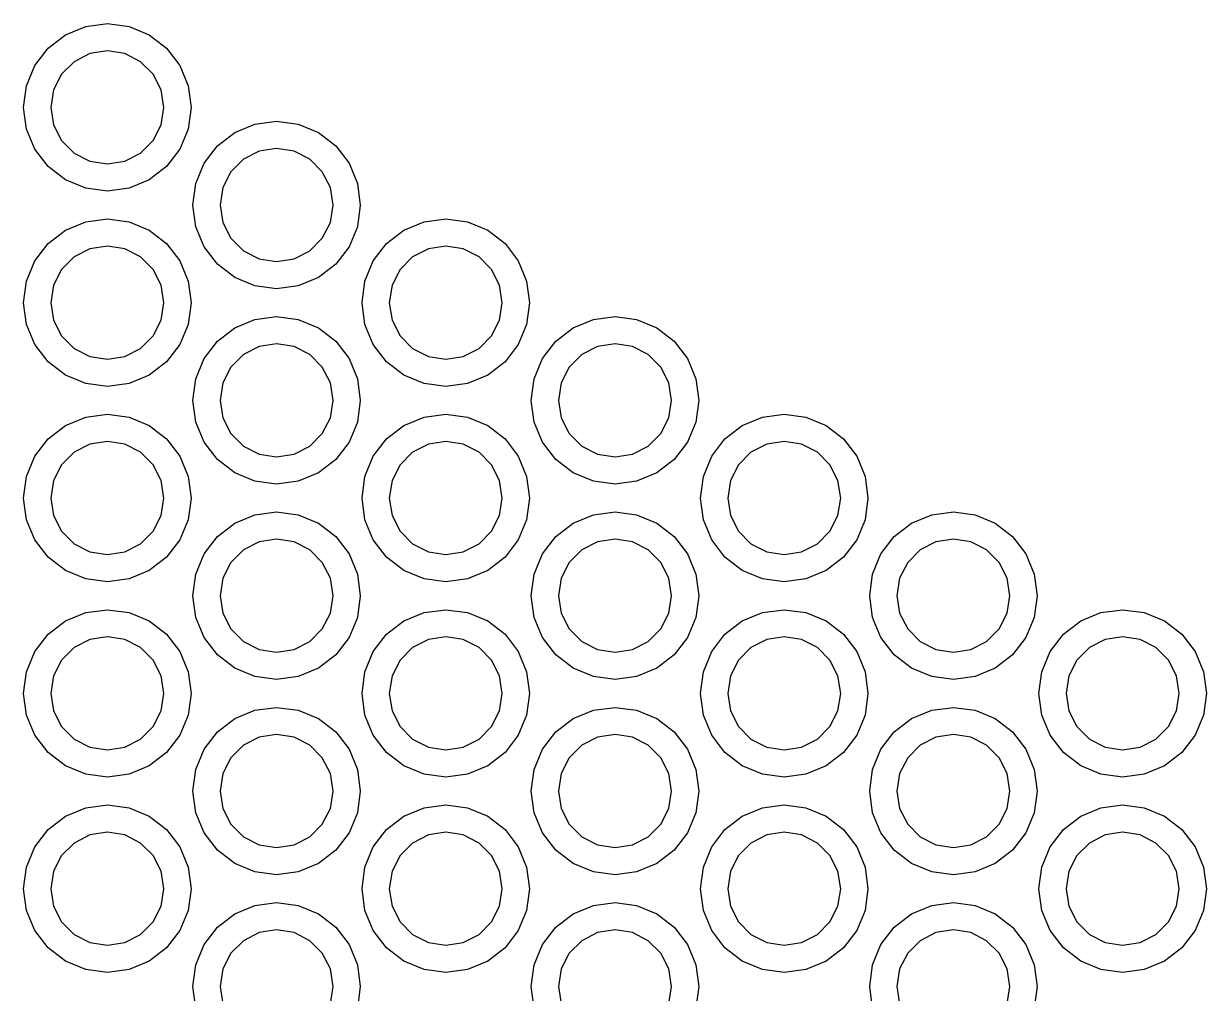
# Model space of a CAD drawing. Extents: x 0 to 6.5, y -7.51 to 0.
# Drawn here: x 4.8971 to 5.2307, y -2.3217 to -2.0481 of the extents above; entities that cross this region are included whole.
import ezdxf

# ---------------------------------------------------------------- set-up
doc = ezdxf.new("R2010")
doc.units = 0
doc.header["$MEASUREMENT"] = 0
doc.layers.add('BLACK', color=7, linetype='CONTINUOUS')

msp = doc.modelspace()

# ---------------------------------------------------------------- linework, layer by layer
at = {"layer": 'BLACK', "linetype": 'CONTINUOUS'}
for p, q in [((4.91457, -2.04886), (4.92068, -2.04805)), ((4.92068, -2.04805), (4.92679, -2.04886)), ((4.90398, -2.05497), (4.90887, -2.05122)), ((4.90887, -2.05122), (4.91457, -2.04886)), ((4.92679, -2.04886), (4.93249, -2.05122)), ((4.93249, -2.05122), (4.93738, -2.05497)), ((4.90022, -2.05986), (4.90398, -2.05497)), ((4.93738, -2.05497), (4.94114, -2.05986)), ((4.91575, -2.05651), (4.91131, -2.05878)), ((4.92068, -2.05573), (4.91575, -2.05651)), ((4.92561, -2.05651), (4.92068, -2.05573)), ((4.93005, -2.05878), (4.92561, -2.05651)), ((4.89786, -2.06556), (4.90022, -2.05986)), ((4.91131, -2.05878), (4.90778, -2.0623)), ((4.93358, -2.0623), (4.93005, -2.05878)), ((4.94114, -2.05986), (4.9435, -2.06556)), ((4.90778, -2.0623), (4.90551, -2.06675)), ((4.93584, -2.06675), (4.93358, -2.0623)), ((4.89706, -2.07167), (4.89786, -2.06556)), ((4.90551, -2.06675), (4.90473, -2.07167)), ((4.93662, -2.07167), (4.93584, -2.06675)), ((4.9435, -2.06556), (4.9443, -2.07167)), ((4.89786, -2.07779), (4.89706, -2.07167)), ((4.90473, -2.07167), (4.90551, -2.0766)), ((4.93584, -2.0766), (4.93662, -2.07167)), ((4.9443, -2.07167), (4.9435, -2.07779)), ((4.90022, -2.08349), (4.89786, -2.07779)), ((4.90551, -2.0766), (4.90778, -2.08105)), ((4.93358, -2.08105), (4.93584, -2.0766)), ((4.9435, -2.07779), (4.94114, -2.08349)), ((4.9566, -2.07878), (4.9623, -2.07642)), ((4.9623, -2.07642), (4.96841, -2.07561)), ((4.96841, -2.07561), (4.97453, -2.07642)), ((4.97453, -2.07642), (4.98022, -2.07878)), ((4.90778, -2.08105), (4.91131, -2.08457)), ((4.93005, -2.08457), (4.93358, -2.08105)), ((4.95171, -2.08253), (4.9566, -2.07878)), ((4.98022, -2.07878), (4.98512, -2.08253)), ((4.90398, -2.08838), (4.90022, -2.08349)), ((4.91131, -2.08457), (4.91575, -2.08684)), ((4.92561, -2.08684), (4.93005, -2.08457)), ((4.94114, -2.08349), (4.93738, -2.08838)), ((4.94796, -2.08742), (4.95171, -2.08253)), ((4.96349, -2.08407), (4.95904, -2.08633)), ((4.96841, -2.08329), (4.96349, -2.08407)), ((4.97334, -2.08407), (4.96841, -2.08329)), ((4.97778, -2.08633), (4.97334, -2.08407)), ((4.98512, -2.08253), (4.98887, -2.08742)), ((4.90887, -2.09213), (4.90398, -2.08838)), ((4.91575, -2.08684), (4.92068, -2.08762)), ((4.92068, -2.08762), (4.92561, -2.08684)), ((4.93738, -2.08838), (4.93249, -2.09213)), ((4.9456, -2.09312), (4.94796, -2.08742)), ((4.95904, -2.08633), (4.95551, -2.08986)), ((4.98131, -2.08986), (4.97778, -2.08633)), ((4.98887, -2.08742), (4.99123, -2.09312)), ((4.95551, -2.08986), (4.95325, -2.09431)), ((4.98358, -2.09431), (4.98131, -2.08986)), ((4.91457, -2.09449), (4.90887, -2.09213)), ((4.92068, -2.0953), (4.91457, -2.09449)), ((4.92679, -2.09449), (4.92068, -2.0953)), ((4.93249, -2.09213), (4.92679, -2.09449)), ((4.94479, -2.09923), (4.9456, -2.09312)), ((4.95325, -2.09431), (4.95247, -2.09923)), ((4.98436, -2.09923), (4.98358, -2.09431)), ((4.99123, -2.09312), (4.99203, -2.09923)), ((4.9456, -2.10535), (4.94479, -2.09923)), ((4.95247, -2.09923), (4.95325, -2.10416)), ((4.98358, -2.10416), (4.98436, -2.09923)), ((4.99203, -2.09923), (4.99123, -2.10535)), ((4.90887, -2.10634), (4.91457, -2.10398)), ((4.91457, -2.10398), (4.92068, -2.10317)), ((4.92068, -2.10317), (4.92679, -2.10398)), ((4.92679, -2.10398), (4.93249, -2.10634)), ((4.95325, -2.10416), (4.95551, -2.10861)), ((4.98131, -2.10861), (4.98358, -2.10416)), ((5.00434, -2.10634), (5.01003, -2.10398)), ((5.01003, -2.10398), (5.01615, -2.10317)), ((5.01615, -2.10317), (5.02226, -2.10398)), ((5.02226, -2.10398), (5.02796, -2.10634)), ((4.90398, -2.11009), (4.90887, -2.10634)), ((4.93249, -2.10634), (4.93738, -2.11009)), ((4.94796, -2.11104), (4.9456, -2.10535)), ((4.95551, -2.10861), (4.95904, -2.11213)), ((4.97778, -2.11213), (4.98131, -2.10861)), ((4.99123, -2.10535), (4.98887, -2.11104)), ((4.99944, -2.11009), (5.00434, -2.10634)), ((5.02796, -2.10634), (5.03285, -2.11009)), ((4.90022, -2.11498), (4.90398, -2.11009)), ((4.91575, -2.11163), (4.91131, -2.11389)), ((4.92068, -2.11085), (4.91575, -2.11163)), ((4.92561, -2.11163), (4.92068, -2.11085)), ((4.93005, -2.11389), (4.92561, -2.11163)), ((4.93738, -2.11009), (4.94114, -2.11498)), ((4.95171, -2.11594), (4.94796, -2.11104)), ((4.98887, -2.11104), (4.98512, -2.11594)), ((4.99569, -2.11498), (4.99944, -2.11009)), ((5.01122, -2.11163), (5.00677, -2.11389)), ((5.01615, -2.11085), (5.01122, -2.11163)), ((5.02107, -2.11163), (5.01615, -2.11085)), ((5.02552, -2.11389), (5.02107, -2.11163)), ((5.03285, -2.11009), (5.0366, -2.11498)), ((4.89786, -2.12068), (4.90022, -2.11498)), ((4.91131, -2.11389), (4.90778, -2.11742)), ((4.93358, -2.11742), (4.93005, -2.11389)), ((4.94114, -2.11498), (4.9435, -2.12068)), ((4.95904, -2.11213), (4.96349, -2.1144)), ((4.96349, -2.1144), (4.96841, -2.11518)), ((4.96841, -2.11518), (4.97334, -2.1144)), ((4.97334, -2.1144), (4.97778, -2.11213)), ((4.99333, -2.12068), (4.99569, -2.11498)), ((5.00677, -2.11389), (5.00325, -2.11742)), ((5.02905, -2.11742), (5.02552, -2.11389)), ((5.0366, -2.11498), (5.03896, -2.12068)), ((4.90778, -2.11742), (4.90551, -2.12187)), ((4.93584, -2.12187), (4.93358, -2.11742)), ((4.9566, -2.11969), (4.95171, -2.11594)), ((4.98512, -2.11594), (4.98022, -2.11969)), ((5.00325, -2.11742), (5.00098, -2.12187)), ((5.03131, -2.12187), (5.02905, -2.11742)), ((4.89706, -2.12679), (4.89786, -2.12068)), ((4.90551, -2.12187), (4.90473, -2.12679)), ((4.93662, -2.12679), (4.93584, -2.12187)), ((4.9435, -2.12068), (4.9443, -2.12679)), ((4.9623, -2.12205), (4.9566, -2.11969)), ((4.98022, -2.11969), (4.97453, -2.12205)), ((4.99252, -2.12679), (4.99333, -2.12068)), ((5.00098, -2.12187), (5.0002, -2.12679)), ((5.03209, -2.12679), (5.03131, -2.12187)), ((5.03896, -2.12068), (5.03977, -2.12679)), ((4.96841, -2.12286), (4.9623, -2.12205)), ((4.97453, -2.12205), (4.96841, -2.12286)), ((4.89786, -2.13291), (4.89706, -2.12679)), ((4.90473, -2.12679), (4.90551, -2.13172)), ((4.93584, -2.13172), (4.93662, -2.12679)), ((4.9443, -2.12679), (4.9435, -2.13291)), ((4.99333, -2.13291), (4.99252, -2.12679)), ((5.0002, -2.12679), (5.00098, -2.13172)), ((5.03131, -2.13172), (5.03209, -2.12679)), ((5.03977, -2.12679), (5.03896, -2.13291)), ((4.90551, -2.13172), (4.90778, -2.13616)), ((4.93358, -2.13616), (4.93584, -2.13172)), ((4.9566, -2.13389), (4.9623, -2.13153)), ((4.9623, -2.13153), (4.96841, -2.13073)), ((4.96841, -2.13073), (4.97453, -2.13153)), ((4.97453, -2.13153), (4.98022, -2.13389)), ((5.00098, -2.13172), (5.00325, -2.13616)), ((5.02905, -2.13616), (5.03131, -2.13172)), ((5.05207, -2.13389), (5.05777, -2.13153)), ((5.05777, -2.13153), (5.06388, -2.13073)), ((5.06388, -2.13073), (5.06999, -2.13153)), ((5.06999, -2.13153), (5.07569, -2.13389)), ((4.90022, -2.1386), (4.89786, -2.13291)), ((4.9435, -2.13291), (4.94114, -2.1386)), ((4.95171, -2.13765), (4.9566, -2.13389)), ((4.98022, -2.13389), (4.98512, -2.13765)), ((4.99569, -2.1386), (4.99333, -2.13291)), ((5.03896, -2.13291), (5.0366, -2.1386)), ((5.04718, -2.13765), (5.05207, -2.13389)), ((5.07569, -2.13389), (5.08058, -2.13765)), ((4.90398, -2.1435), (4.90022, -2.1386)), ((4.90778, -2.13616), (4.91131, -2.13969)), ((4.93005, -2.13969), (4.93358, -2.13616)), ((4.94114, -2.1386), (4.93738, -2.1435)), ((4.94796, -2.14254), (4.95171, -2.13765)), ((4.96841, -2.13841), (4.96349, -2.13919)), ((4.97334, -2.13919), (4.96841, -2.13841)), ((4.98512, -2.13765), (4.98887, -2.14254)), ((4.99944, -2.1435), (4.99569, -2.1386)), ((5.00325, -2.13616), (5.00677, -2.13969)), ((5.02552, -2.13969), (5.02905, -2.13616)), ((5.0366, -2.1386), (5.03285, -2.1435)), ((5.04342, -2.14254), (5.04718, -2.13765)), ((5.06388, -2.13841), (5.05895, -2.13919)), ((5.06881, -2.13919), (5.06388, -2.13841)), ((5.08058, -2.13765), (5.08434, -2.14254)), ((4.91131, -2.13969), (4.91575, -2.14196)), ((4.91575, -2.14196), (4.92068, -2.14274)), ((4.92068, -2.14274), (4.92561, -2.14196)), ((4.92561, -2.14196), (4.93005, -2.13969)), ((4.95904, -2.14145), (4.95551, -2.14498)), ((4.96349, -2.13919), (4.95904, -2.14145)), ((4.97778, -2.14145), (4.97334, -2.13919)), ((4.98131, -2.14498), (4.97778, -2.14145)), ((5.00677, -2.13969), (5.01122, -2.14196)), ((5.01122, -2.14196), (5.01615, -2.14274)), ((5.01615, -2.14274), (5.02107, -2.14196)), ((5.02107, -2.14196), (5.02552, -2.13969)), ((5.05451, -2.14145), (5.05098, -2.14498)), ((5.05895, -2.13919), (5.05451, -2.14145)), ((5.07325, -2.14145), (5.06881, -2.13919)), ((5.07678, -2.14498), (5.07325, -2.14145)), ((4.90887, -2.14725), (4.90398, -2.1435)), ((4.93738, -2.1435), (4.93249, -2.14725)), ((4.9456, -2.14824), (4.94796, -2.14254)), ((4.95551, -2.14498), (4.95325, -2.14942)), ((4.98358, -2.14942), (4.98131, -2.14498)), ((4.98887, -2.14254), (4.99123, -2.14824)), ((5.00434, -2.14725), (4.99944, -2.1435)), ((5.03285, -2.1435), (5.02796, -2.14725)), ((5.04106, -2.14824), (5.04342, -2.14254)), ((5.05098, -2.14498), (5.04872, -2.14942)), ((5.07904, -2.14942), (5.07678, -2.14498)), ((5.08434, -2.14254), (5.0867, -2.14824)), ((4.91457, -2.14961), (4.90887, -2.14725)), ((4.93249, -2.14725), (4.92679, -2.14961)), ((4.94479, -2.15435), (4.9456, -2.14824)), ((4.99123, -2.14824), (4.99203, -2.15435)), ((5.01003, -2.14961), (5.00434, -2.14725)), ((5.02796, -2.14725), (5.02226, -2.14961)), ((5.04026, -2.15435), (5.04106, -2.14824)), ((5.0867, -2.14824), (5.0875, -2.15435)), ((4.92068, -2.15041), (4.91457, -2.14961)), ((4.92679, -2.14961), (4.92068, -2.15041)), ((4.95325, -2.14942), (4.95247, -2.15435)), ((4.98436, -2.15435), (4.98358, -2.14942)), ((5.01615, -2.15041), (5.01003, -2.14961)), ((5.02226, -2.14961), (5.01615, -2.15041)), ((5.04872, -2.14942), (5.04794, -2.15435)), ((5.07982, -2.15435), (5.07904, -2.14942)), ((4.9456, -2.16047), (4.94479, -2.15435)), ((4.95247, -2.15435), (4.95325, -2.15928)), ((4.98358, -2.15928), (4.98436, -2.15435)), ((4.99203, -2.15435), (4.99123, -2.16047)), ((5.04106, -2.16047), (5.04026, -2.15435)), ((5.04794, -2.15435), (5.04872, -2.15928)), ((5.07904, -2.15928), (5.07982, -2.15435)), ((5.0875, -2.15435), (5.0867, -2.16047)), ((4.91457, -2.15909), (4.92068, -2.15829)), ((4.92068, -2.15829), (4.92679, -2.15909)), ((5.01003, -2.15909), (5.01615, -2.15829)), ((5.01615, -2.15829), (5.02226, -2.15909)), ((5.1055, -2.15909), (5.11161, -2.15829)), ((5.11161, -2.15829), (5.11773, -2.15909)), ((4.90398, -2.16521), (4.90887, -2.16145)), ((4.90887, -2.16145), (4.91457, -2.15909)), ((4.92679, -2.15909), (4.93249, -2.16145)), ((4.93249, -2.16145), (4.93738, -2.16521)), ((4.94796, -2.16616), (4.9456, -2.16047)), ((4.95325, -2.15928), (4.95551, -2.16372)), ((4.98131, -2.16372), (4.98358, -2.15928)), ((4.99123, -2.16047), (4.98887, -2.16616)), ((4.99944, -2.16521), (5.00434, -2.16145)), ((5.00434, -2.16145), (5.01003, -2.15909)), ((5.02226, -2.15909), (5.02796, -2.16145)), ((5.02796, -2.16145), (5.03285, -2.16521)), ((5.04342, -2.16616), (5.04106, -2.16047)), ((5.04872, -2.15928), (5.05098, -2.16372)), ((5.07678, -2.16372), (5.07904, -2.15928)), ((5.0867, -2.16047), (5.08434, -2.16616)), ((5.09491, -2.16521), (5.0998, -2.16145)), ((5.0998, -2.16145), (5.1055, -2.15909)), ((5.11773, -2.15909), (5.12342, -2.16145)), ((5.12342, -2.16145), (5.12832, -2.16521)), ((4.90022, -2.1701), (4.90398, -2.16521)), ((4.93738, -2.16521), (4.94114, -2.1701)), ((4.95551, -2.16372), (4.95904, -2.16725)), ((4.97778, -2.16725), (4.98131, -2.16372)), ((4.99569, -2.1701), (4.99944, -2.16521)), ((5.03285, -2.16521), (5.0366, -2.1701)), ((5.05098, -2.16372), (5.05451, -2.16725)), ((5.07325, -2.16725), (5.07678, -2.16372)), ((5.09116, -2.1701), (5.09491, -2.16521)), ((5.12832, -2.16521), (5.13207, -2.1701)), ((4.91575, -2.16675), (4.91131, -2.16901)), ((4.92068, -2.16597), (4.91575, -2.16675)), ((4.92561, -2.16675), (4.92068, -2.16597)), ((4.93005, -2.16901), (4.92561, -2.16675)), ((4.95171, -2.17105), (4.94796, -2.16616)), ((4.95904, -2.16725), (4.96349, -2.16952)), ((4.97334, -2.16952), (4.97778, -2.16725)), ((4.98887, -2.16616), (4.98512, -2.17105)), ((5.01122, -2.16675), (5.00677, -2.16901)), ((5.01615, -2.16597), (5.01122, -2.16675)), ((5.02107, -2.16675), (5.01615, -2.16597)), ((5.02552, -2.16901), (5.02107, -2.16675)), ((5.04718, -2.17105), (5.04342, -2.16616)), ((5.05451, -2.16725), (5.05895, -2.16952)), ((5.06881, -2.16952), (5.07325, -2.16725)), ((5.08434, -2.16616), (5.08058, -2.17105)), ((5.10669, -2.16675), (5.10224, -2.16901)), ((5.11161, -2.16597), (5.10669, -2.16675)), ((5.11654, -2.16675), (5.11161, -2.16597)), ((5.12099, -2.16901), (5.11654, -2.16675)), ((4.89786, -2.1758), (4.90022, -2.1701)), ((4.91131, -2.16901), (4.90778, -2.17254)), ((4.93358, -2.17254), (4.93005, -2.16901)), ((4.94114, -2.1701), (4.9435, -2.1758)), ((4.9566, -2.17481), (4.95171, -2.17105)), ((4.96349, -2.16952), (4.96841, -2.1703)), ((4.96841, -2.1703), (4.97334, -2.16952)), ((4.98512, -2.17105), (4.98022, -2.17481)), ((4.99333, -2.1758), (4.99569, -2.1701)), ((5.00677, -2.16901), (5.00325, -2.17254)), ((5.02905, -2.17254), (5.02552, -2.16901)), ((5.0366, -2.1701), (5.03896, -2.1758)), ((5.05207, -2.17481), (5.04718, -2.17105)), ((5.05895, -2.16952), (5.06388, -2.1703)), ((5.06388, -2.1703), (5.06881, -2.16952)), ((5.08058, -2.17105), (5.07569, -2.17481)), ((5.0888, -2.1758), (5.09116, -2.1701)), ((5.10224, -2.16901), (5.09871, -2.17254)), ((5.12451, -2.17254), (5.12099, -2.16901)), ((5.13207, -2.1701), (5.13443, -2.1758)), ((4.90778, -2.17254), (4.90551, -2.17698)), ((4.93584, -2.17698), (4.93358, -2.17254)), ((4.9623, -2.17717), (4.9566, -2.17481)), ((4.98022, -2.17481), (4.97453, -2.17717)), ((5.00325, -2.17254), (5.00098, -2.17698)), ((5.03131, -2.17698), (5.02905, -2.17254)), ((5.05777, -2.17717), (5.05207, -2.17481)), ((5.07569, -2.17481), (5.06999, -2.17717)), ((5.09871, -2.17254), (5.09645, -2.17698)), ((5.12678, -2.17698), (5.12451, -2.17254)), ((4.89706, -2.18191), (4.89786, -2.1758)), ((4.90551, -2.17698), (4.90473, -2.18191)), ((4.93662, -2.18191), (4.93584, -2.17698)), ((4.9435, -2.1758), (4.9443, -2.18191)), ((4.96841, -2.17797), (4.9623, -2.17717)), ((4.97453, -2.17717), (4.96841, -2.17797)), ((4.99252, -2.18191), (4.99333, -2.1758)), ((5.00098, -2.17698), (5.0002, -2.18191)), ((5.03209, -2.18191), (5.03131, -2.17698)), ((5.03896, -2.1758), (5.03977, -2.18191)), ((5.06388, -2.17797), (5.05777, -2.17717)), ((5.06999, -2.17717), (5.06388, -2.17797)), ((5.08799, -2.18191), (5.0888, -2.1758)), ((5.09645, -2.17698), (5.09567, -2.18191)), ((5.12756, -2.18191), (5.12678, -2.17698)), ((5.13443, -2.1758), (5.13524, -2.18191)), ((4.89786, -2.18802), (4.89706, -2.18191)), ((4.90473, -2.18191), (4.90551, -2.18684)), ((4.93584, -2.18684), (4.93662, -2.18191)), ((4.9443, -2.18191), (4.9435, -2.18802)), ((4.99333, -2.18802), (4.99252, -2.18191)), ((5.0002, -2.18191), (5.00098, -2.18684)), ((5.03131, -2.18684), (5.03209, -2.18191)), ((5.03977, -2.18191), (5.03896, -2.18802)), ((5.0888, -2.18802), (5.08799, -2.18191)), ((5.09567, -2.18191), (5.09645, -2.18684)), ((5.12678, -2.18684), (5.12756, -2.18191)), ((5.13524, -2.18191), (5.13443, -2.18802)), ((4.90022, -2.19372), (4.89786, -2.18802)), ((4.90551, -2.18684), (4.90778, -2.19128)), ((4.93358, -2.19128), (4.93584, -2.18684)), ((4.9435, -2.18802), (4.94114, -2.19372)), ((4.9566, -2.18901), (4.9623, -2.18665)), ((4.9623, -2.18665), (4.96841, -2.18585)), ((4.96841, -2.18585), (4.97453, -2.18665)), ((4.97453, -2.18665), (4.98022, -2.18901)), ((4.99569, -2.19372), (4.99333, -2.18802)), ((5.00098, -2.18684), (5.00325, -2.19128)), ((5.02905, -2.19128), (5.03131, -2.18684)), ((5.03896, -2.18802), (5.0366, -2.19372)), ((5.05207, -2.18901), (5.05777, -2.18665)), ((5.05777, -2.18665), (5.06388, -2.18585)), ((5.06388, -2.18585), (5.06999, -2.18665)), ((5.06999, -2.18665), (5.07569, -2.18901)), ((5.09116, -2.19372), (5.0888, -2.18802)), ((5.09645, -2.18684), (5.09871, -2.19128)), ((5.12451, -2.19128), (5.12678, -2.18684)), ((5.13443, -2.18802), (5.13207, -2.19372)), ((5.14754, -2.18901), (5.15323, -2.18665)), ((5.15323, -2.18665), (5.15935, -2.18585)), ((5.15935, -2.18585), (5.16546, -2.18665)), ((5.16546, -2.18665), (5.17116, -2.18901)), ((4.90778, -2.19128), (4.91131, -2.19481)), ((4.93005, -2.19481), (4.93358, -2.19128)), ((4.95171, -2.19277), (4.9566, -2.18901)), ((4.98022, -2.18901), (4.98512, -2.19277)), ((5.00325, -2.19128), (5.00677, -2.19481)), ((5.02552, -2.19481), (5.02905, -2.19128)), ((5.04718, -2.19277), (5.05207, -2.18901)), ((5.07569, -2.18901), (5.08058, -2.19277)), ((5.09871, -2.19128), (5.10224, -2.19481)), ((5.12099, -2.19481), (5.12451, -2.19128)), ((5.14264, -2.19277), (5.14754, -2.18901)), ((5.17116, -2.18901), (5.17605, -2.19277)), ((4.90398, -2.19861), (4.90022, -2.19372)), ((4.91131, -2.19481), (4.91575, -2.19707)), ((4.92561, -2.19707), (4.93005, -2.19481)), ((4.94114, -2.19372), (4.93738, -2.19861)), ((4.94796, -2.19766), (4.95171, -2.19277)), ((4.96349, -2.19431), (4.95904, -2.19657)), ((4.96841, -2.19353), (4.96349, -2.19431)), ((4.97334, -2.19431), (4.96841, -2.19353)), ((4.97778, -2.19657), (4.97334, -2.19431)), ((4.98512, -2.19277), (4.98887, -2.19766)), ((4.99944, -2.19861), (4.99569, -2.19372)), ((5.00677, -2.19481), (5.01122, -2.19707)), ((5.02107, -2.19707), (5.02552, -2.19481)), ((5.0366, -2.19372), (5.03285, -2.19861)), ((5.04342, -2.19766), (5.04718, -2.19277)), ((5.05895, -2.19431), (5.05451, -2.19657)), ((5.06388, -2.19353), (5.05895, -2.19431)), ((5.06881, -2.19431), (5.06388, -2.19353)), ((5.07325, -2.19657), (5.06881, -2.19431)), ((5.08058, -2.19277), (5.08434, -2.19766)), ((5.09491, -2.19861), (5.09116, -2.19372)), ((5.10224, -2.19481), (5.10669, -2.19707)), ((5.11654, -2.19707), (5.12099, -2.19481)), ((5.13207, -2.19372), (5.12832, -2.19861)), ((5.13889, -2.19766), (5.14264, -2.19277)), ((5.15442, -2.19431), (5.14998, -2.19657)), ((5.15935, -2.19353), (5.15442, -2.19431)), ((5.16427, -2.19431), (5.15935, -2.19353)), ((5.16872, -2.19657), (5.16427, -2.19431)), ((5.17605, -2.19277), (5.1798, -2.19766)), ((4.90887, -2.20237), (4.90398, -2.19861)), ((4.91575, -2.19707), (4.92068, -2.19785)), ((4.92068, -2.19785), (4.92561, -2.19707)), ((4.93738, -2.19861), (4.93249, -2.20237)), ((4.9456, -2.20336), (4.94796, -2.19766)), ((4.95904, -2.19657), (4.95551, -2.2001)), ((4.98131, -2.2001), (4.97778, -2.19657)), ((4.98887, -2.19766), (4.99123, -2.20336)), ((5.00434, -2.20237), (4.99944, -2.19861)), ((5.01122, -2.19707), (5.01615, -2.19785)), ((5.01615, -2.19785), (5.02107, -2.19707)), ((5.03285, -2.19861), (5.02796, -2.20237)), ((5.04106, -2.20336), (5.04342, -2.19766)), ((5.05451, -2.19657), (5.05098, -2.2001)), ((5.07678, -2.2001), (5.07325, -2.19657)), ((5.08434, -2.19766), (5.0867, -2.20336)), ((5.0998, -2.20237), (5.09491, -2.19861)), ((5.10669, -2.19707), (5.11161, -2.19785)), ((5.11161, -2.19785), (5.11654, -2.19707)), ((5.12832, -2.19861), (5.12342, -2.20237)), ((5.13653, -2.20336), (5.13889, -2.19766)), ((5.14998, -2.19657), (5.14645, -2.2001)), ((5.17225, -2.2001), (5.16872, -2.19657)), ((5.1798, -2.19766), (5.18216, -2.20336)), ((4.95551, -2.2001), (4.95325, -2.20454)), ((4.98358, -2.20454), (4.98131, -2.2001)), ((5.05098, -2.2001), (5.04872, -2.20454)), ((5.07904, -2.20454), (5.07678, -2.2001)), ((5.14645, -2.2001), (5.14418, -2.20454)), ((5.17451, -2.20454), (5.17225, -2.2001)), ((4.91457, -2.20473), (4.90887, -2.20237)), ((4.92068, -2.20553), (4.91457, -2.20473)), ((4.92679, -2.20473), (4.92068, -2.20553)), ((4.93249, -2.20237), (4.92679, -2.20473)), ((4.94479, -2.20947), (4.9456, -2.20336)), ((4.95325, -2.20454), (4.95247, -2.20947)), ((4.98436, -2.20947), (4.98358, -2.20454)), ((4.99123, -2.20336), (4.99203, -2.20947)), ((5.01003, -2.20473), (5.00434, -2.20237)), ((5.01615, -2.20553), (5.01003, -2.20473)), ((5.02226, -2.20473), (5.01615, -2.20553)), ((5.02796, -2.20237), (5.02226, -2.20473)), ((5.04026, -2.20947), (5.04106, -2.20336)), ((5.04872, -2.20454), (5.04794, -2.20947)), ((5.07982, -2.20947), (5.07904, -2.20454)), ((5.0867, -2.20336), (5.0875, -2.20947)), ((5.1055, -2.20473), (5.0998, -2.20237)), ((5.11161, -2.20553), (5.1055, -2.20473)), ((5.11773, -2.20473), (5.11161, -2.20553)), ((5.12342, -2.20237), (5.11773, -2.20473)), ((5.13573, -2.20947), (5.13653, -2.20336)), ((5.14418, -2.20454), (5.1434, -2.20947)), ((5.17529, -2.20947), (5.17451, -2.20454)), ((5.18216, -2.20336), (5.18297, -2.20947)), ((4.9456, -2.21558), (4.94479, -2.20947)), ((4.95247, -2.20947), (4.95325, -2.2144)), ((4.98358, -2.2144), (4.98436, -2.20947)), ((4.99203, -2.20947), (4.99123, -2.21558)), ((5.04106, -2.21558), (5.04026, -2.20947)), ((5.04794, -2.20947), (5.04872, -2.2144)), ((5.07904, -2.2144), (5.07982, -2.20947)), ((5.0875, -2.20947), (5.0867, -2.21558)), ((5.13653, -2.21558), (5.13573, -2.20947)), ((5.1434, -2.20947), (5.14418, -2.2144)), ((5.17451, -2.2144), (5.17529, -2.20947)), ((5.18297, -2.20947), (5.18216, -2.21558)), ((4.90887, -2.21657), (4.91457, -2.21421)), ((4.91457, -2.21421), (4.92068, -2.21341)), ((4.92068, -2.21341), (4.92679, -2.21421)), ((4.92679, -2.21421), (4.93249, -2.21657)), ((4.95325, -2.2144), (4.95551, -2.21884)), ((4.98131, -2.21884), (4.98358, -2.2144)), ((5.00434, -2.21657), (5.01003, -2.21421)), ((5.01003, -2.21421), (5.01615, -2.21341)), ((5.01615, -2.21341), (5.02226, -2.21421)), ((5.02226, -2.21421), (5.02796, -2.21657)), ((5.04872, -2.2144), (5.05098, -2.21884)), ((5.07678, -2.21884), (5.07904, -2.2144)), ((5.0998, -2.21657), (5.1055, -2.21421)), ((5.1055, -2.21421), (5.11161, -2.21341)), ((5.11161, -2.21341), (5.11773, -2.21421)), ((5.11773, -2.21421), (5.12342, -2.21657)), ((5.14418, -2.2144), (5.14645, -2.21884)), ((5.17225, -2.21884), (5.17451, -2.2144)), ((5.19527, -2.21657), (5.20097, -2.21421)), ((5.20097, -2.21421), (5.20708, -2.21341)), ((5.20708, -2.21341), (5.21319, -2.21421)), ((5.21319, -2.21421), (5.21889, -2.21657)), ((4.90398, -2.22033), (4.90887, -2.21657)), ((4.93249, -2.21657), (4.93738, -2.22033)), ((4.94796, -2.22128), (4.9456, -2.21558)), ((4.99123, -2.21558), (4.98887, -2.22128)), ((4.99944, -2.22033), (5.00434, -2.21657)), ((5.02796, -2.21657), (5.03285, -2.22033)), ((5.04342, -2.22128), (5.04106, -2.21558)), ((5.0867, -2.21558), (5.08434, -2.22128)), ((5.09491, -2.22033), (5.0998, -2.21657)), ((5.12342, -2.21657), (5.12832, -2.22033)), ((5.13889, -2.22128), (5.13653, -2.21558)), ((5.18216, -2.21558), (5.1798, -2.22128)), ((5.19038, -2.22033), (5.19527, -2.21657)), ((5.21889, -2.21657), (5.22378, -2.22033)), ((4.90022, -2.22522), (4.90398, -2.22033)), ((4.91575, -2.22186), (4.91131, -2.22413)), ((4.92068, -2.22108), (4.91575, -2.22186)), ((4.92561, -2.22186), (4.92068, -2.22108)), ((4.93005, -2.22413), (4.92561, -2.22186)), ((4.93738, -2.22033), (4.94114, -2.22522)), ((4.95171, -2.22617), (4.94796, -2.22128)), ((4.95551, -2.21884), (4.95904, -2.22237)), ((4.97778, -2.22237), (4.98131, -2.21884)), ((4.98887, -2.22128), (4.98512, -2.22617)), ((4.99569, -2.22522), (4.99944, -2.22033)), ((5.01122, -2.22186), (5.00677, -2.22413)), ((5.01615, -2.22108), (5.01122, -2.22186)), ((5.02107, -2.22186), (5.01615, -2.22108)), ((5.02552, -2.22413), (5.02107, -2.22186)), ((5.03285, -2.22033), (5.0366, -2.22522)), ((5.04718, -2.22617), (5.04342, -2.22128)), ((5.05098, -2.21884), (5.05451, -2.22237)), ((5.07325, -2.22237), (5.07678, -2.21884)), ((5.08434, -2.22128), (5.08058, -2.22617)), ((5.09116, -2.22522), (5.09491, -2.22033)), ((5.10669, -2.22186), (5.10224, -2.22413)), ((5.11161, -2.22108), (5.10669, -2.22186)), ((5.11654, -2.22186), (5.11161, -2.22108)), ((5.12099, -2.22413), (5.11654, -2.22186)), ((5.12832, -2.22033), (5.13207, -2.22522)), ((5.14264, -2.22617), (5.13889, -2.22128)), ((5.14645, -2.21884), (5.14998, -2.22237)), ((5.16872, -2.22237), (5.17225, -2.21884)), ((5.1798, -2.22128), (5.17605, -2.22617)), ((5.18662, -2.22522), (5.19038, -2.22033)), ((5.20215, -2.22186), (5.19771, -2.22413)), ((5.20708, -2.22108), (5.20215, -2.22186)), ((5.21201, -2.22186), (5.20708, -2.22108)), ((5.21645, -2.22413), (5.21201, -2.22186)), ((5.22378, -2.22033), (5.22754, -2.22522)), ((4.89786, -2.23091), (4.90022, -2.22522)), ((4.91131, -2.22413), (4.90778, -2.22766)), ((4.93358, -2.22766), (4.93005, -2.22413)), ((4.94114, -2.22522), (4.9435, -2.23091)), ((4.95904, -2.22237), (4.96349, -2.22463)), ((4.96349, -2.22463), (4.96841, -2.22541)), ((4.96841, -2.22541), (4.97334, -2.22463)), ((4.97334, -2.22463), (4.97778, -2.22237)), ((4.99333, -2.23091), (4.99569, -2.22522)), ((5.00677, -2.22413), (5.00325, -2.22766)), ((5.02905, -2.22766), (5.02552, -2.22413)), ((5.0366, -2.22522), (5.03896, -2.23091)), ((5.05451, -2.22237), (5.05895, -2.22463)), ((5.05895, -2.22463), (5.06388, -2.22541)), ((5.06388, -2.22541), (5.06881, -2.22463)), ((5.06881, -2.22463), (5.07325, -2.22237)), ((5.0888, -2.23091), (5.09116, -2.22522)), ((5.10224, -2.22413), (5.09871, -2.22766)), ((5.12451, -2.22766), (5.12099, -2.22413)), ((5.13207, -2.22522), (5.13443, -2.23091)), ((5.14998, -2.22237), (5.15442, -2.22463)), ((5.15442, -2.22463), (5.15935, -2.22541)), ((5.15935, -2.22541), (5.16427, -2.22463)), ((5.16427, -2.22463), (5.16872, -2.22237)), ((5.18426, -2.23091), (5.18662, -2.22522)), ((5.19771, -2.22413), (5.19418, -2.22766)), ((5.21998, -2.22766), (5.21645, -2.22413)), ((5.22754, -2.22522), (5.2299, -2.23091)), ((4.90778, -2.22766), (4.90551, -2.2321)), ((4.93584, -2.2321), (4.93358, -2.22766)), ((4.9566, -2.22993), (4.95171, -2.22617)), ((4.98512, -2.22617), (4.98022, -2.22993)), ((5.00325, -2.22766), (5.00098, -2.2321)), ((5.03131, -2.2321), (5.02905, -2.22766)), ((5.05207, -2.22993), (5.04718, -2.22617)), ((5.08058, -2.22617), (5.07569, -2.22993)), ((5.09871, -2.22766), (5.09645, -2.2321)), ((5.12678, -2.2321), (5.12451, -2.22766)), ((5.14754, -2.22993), (5.14264, -2.22617)), ((5.17605, -2.22617), (5.17116, -2.22993)), ((5.19418, -2.22766), (5.19192, -2.2321)), ((5.22225, -2.2321), (5.21998, -2.22766)), ((4.89706, -2.23703), (4.89786, -2.23091)), ((4.9435, -2.23091), (4.9443, -2.23703)), ((4.9623, -2.23229), (4.9566, -2.22993)), ((4.98022, -2.22993), (4.97453, -2.23229)), ((4.99252, -2.23703), (4.99333, -2.23091)), ((5.03896, -2.23091), (5.03977, -2.23703)), ((5.05777, -2.23229), (5.05207, -2.22993)), ((5.07569, -2.22993), (5.06999, -2.23229)), ((5.08799, -2.23703), (5.0888, -2.23091)), ((5.13443, -2.23091), (5.13524, -2.23703)), ((5.15323, -2.23229), (5.14754, -2.22993)), ((5.17116, -2.22993), (5.16546, -2.23229)), ((5.18346, -2.23703), (5.18426, -2.23091)), ((5.2299, -2.23091), (5.2307, -2.23703)), ((4.90551, -2.2321), (4.90473, -2.23703)), ((4.93662, -2.23703), (4.93584, -2.2321)), ((4.96841, -2.23309), (4.9623, -2.23229)), ((4.97453, -2.23229), (4.96841, -2.23309)), ((5.00098, -2.2321), (5.0002, -2.23703)), ((5.03209, -2.23703), (5.03131, -2.2321)), ((5.06388, -2.23309), (5.05777, -2.23229)), ((5.06999, -2.23229), (5.06388, -2.23309)), ((5.09645, -2.2321), (5.09567, -2.23703)), ((5.12756, -2.23703), (5.12678, -2.2321)), ((5.15935, -2.23309), (5.15323, -2.23229)), ((5.16546, -2.23229), (5.15935, -2.23309)), ((5.19192, -2.2321), (5.19114, -2.23703)), ((5.22303, -2.23703), (5.22225, -2.2321)), ((4.89786, -2.24314), (4.89706, -2.23703)), ((4.90473, -2.23703), (4.90551, -2.24196)), ((4.93584, -2.24196), (4.93662, -2.23703)), ((4.9443, -2.23703), (4.9435, -2.24314)), ((4.99333, -2.24314), (4.99252, -2.23703)), ((5.0002, -2.23703), (5.00098, -2.24196)), ((5.03131, -2.24196), (5.03209, -2.23703)), ((5.03977, -2.23703), (5.03896, -2.24314)), ((5.0888, -2.24314), (5.08799, -2.23703)), ((5.09567, -2.23703), (5.09645, -2.24196)), ((5.12678, -2.24196), (5.12756, -2.23703)), ((5.13524, -2.23703), (5.13443, -2.24314)), ((5.18426, -2.24314), (5.18346, -2.23703)), ((5.19114, -2.23703), (5.19192, -2.24196)), ((5.22225, -2.24196), (5.22303, -2.23703)), ((5.2307, -2.23703), (5.2299, -2.24314)), ((4.90551, -2.24196), (4.90778, -2.2464)), ((4.93358, -2.2464), (4.93584, -2.24196)), ((4.9566, -2.24413), (4.9623, -2.24177)), ((4.9623, -2.24177), (4.96841, -2.24097)), ((4.96841, -2.24097), (4.97453, -2.24177)), ((4.97453, -2.24177), (4.98022, -2.24413)), ((5.00098, -2.24196), (5.00325, -2.2464)), ((5.02905, -2.2464), (5.03131, -2.24196)), ((5.05207, -2.24413), (5.05777, -2.24177)), ((5.05777, -2.24177), (5.06388, -2.24097)), ((5.06388, -2.24097), (5.06999, -2.24177)), ((5.06999, -2.24177), (5.07569, -2.24413)), ((5.09645, -2.24196), (5.09871, -2.2464)), ((5.12451, -2.2464), (5.12678, -2.24196)), ((5.14754, -2.24413), (5.15323, -2.24177)), ((5.15323, -2.24177), (5.15935, -2.24097)), ((5.15935, -2.24097), (5.16546, -2.24177)), ((5.16546, -2.24177), (5.17116, -2.24413)), ((5.19192, -2.24196), (5.19418, -2.2464)), ((5.21998, -2.2464), (5.22225, -2.24196)), ((4.90022, -2.24884), (4.89786, -2.24314)), ((4.9435, -2.24314), (4.94114, -2.24884)), ((4.95171, -2.24788), (4.9566, -2.24413)), ((4.98022, -2.24413), (4.98512, -2.24788)), ((4.99569, -2.24884), (4.99333, -2.24314)), ((5.03896, -2.24314), (5.0366, -2.24884)), ((5.04718, -2.24788), (5.05207, -2.24413)), ((5.07569, -2.24413), (5.08058, -2.24788)), ((5.09116, -2.24884), (5.0888, -2.24314)), ((5.13443, -2.24314), (5.13207, -2.24884)), ((5.14264, -2.24788), (5.14754, -2.24413)), ((5.17116, -2.24413), (5.17605, -2.24788)), ((5.18662, -2.24884), (5.18426, -2.24314)), ((5.2299, -2.24314), (5.22754, -2.24884)), ((4.90778, -2.2464), (4.91131, -2.24993)), ((4.93005, -2.24993), (4.93358, -2.2464)), ((4.94796, -2.25278), (4.95171, -2.24788)), ((4.96841, -2.24864), (4.96349, -2.24942)), ((4.97334, -2.24942), (4.96841, -2.24864)), ((4.98512, -2.24788), (4.98887, -2.25278)), ((5.00325, -2.2464), (5.00677, -2.24993)), ((5.02552, -2.24993), (5.02905, -2.2464)), ((5.04342, -2.25278), (5.04718, -2.24788)), ((5.06388, -2.24864), (5.05895, -2.24942)), ((5.06881, -2.24942), (5.06388, -2.24864)), ((5.08058, -2.24788), (5.08434, -2.25278)), ((5.09871, -2.2464), (5.10224, -2.24993)), ((5.12099, -2.24993), (5.12451, -2.2464)), ((5.13889, -2.25278), (5.14264, -2.24788)), ((5.15935, -2.24864), (5.15442, -2.24942)), ((5.16427, -2.24942), (5.15935, -2.24864)), ((5.17605, -2.24788), (5.1798, -2.25278)), ((5.19418, -2.2464), (5.19771, -2.24993)), ((5.21645, -2.24993), (5.21998, -2.2464)), ((4.90398, -2.25373), (4.90022, -2.24884)), ((4.91131, -2.24993), (4.91575, -2.25219)), ((4.92561, -2.25219), (4.93005, -2.24993)), ((4.94114, -2.24884), (4.93738, -2.25373)), ((4.95904, -2.25169), (4.95551, -2.25522)), ((4.96349, -2.24942), (4.95904, -2.25169)), ((4.97778, -2.25169), (4.97334, -2.24942)), ((4.98131, -2.25522), (4.97778, -2.25169)), ((4.99944, -2.25373), (4.99569, -2.24884)), ((5.00677, -2.24993), (5.01122, -2.25219)), ((5.02107, -2.25219), (5.02552, -2.24993)), ((5.0366, -2.24884), (5.03285, -2.25373)), ((5.05451, -2.25169), (5.05098, -2.25522)), ((5.05895, -2.24942), (5.05451, -2.25169)), ((5.07325, -2.25169), (5.06881, -2.24942)), ((5.07678, -2.25522), (5.07325, -2.25169)), ((5.09491, -2.25373), (5.09116, -2.24884)), ((5.10224, -2.24993), (5.10669, -2.25219)), ((5.11654, -2.25219), (5.12099, -2.24993)), ((5.13207, -2.24884), (5.12832, -2.25373)), ((5.14998, -2.25169), (5.14645, -2.25522)), ((5.15442, -2.24942), (5.14998, -2.25169)), ((5.16872, -2.25169), (5.16427, -2.24942)), ((5.17225, -2.25522), (5.16872, -2.25169)), ((5.19038, -2.25373), (5.18662, -2.24884)), ((5.19771, -2.24993), (5.20215, -2.25219)), ((5.21201, -2.25219), (5.21645, -2.24993)), ((5.22754, -2.24884), (5.22378, -2.25373)), ((4.90887, -2.25749), (4.90398, -2.25373)), ((4.91575, -2.25219), (4.92068, -2.25297)), ((4.92068, -2.25297), (4.92561, -2.25219)), ((4.93738, -2.25373), (4.93249, -2.25749)), ((4.9456, -2.25847), (4.94796, -2.25278)), ((4.95551, -2.25522), (4.95325, -2.25966)), ((4.98358, -2.25966), (4.98131, -2.25522)), ((4.98887, -2.25278), (4.99123, -2.25847)), ((5.00434, -2.25749), (4.99944, -2.25373)), ((5.01122, -2.25219), (5.01615, -2.25297)), ((5.01615, -2.25297), (5.02107, -2.25219)), ((5.03285, -2.25373), (5.02796, -2.25749)), ((5.04106, -2.25847), (5.04342, -2.25278)), ((5.05098, -2.25522), (5.04872, -2.25966)), ((5.07904, -2.25966), (5.07678, -2.25522)), ((5.08434, -2.25278), (5.0867, -2.25847)), ((5.0998, -2.25749), (5.09491, -2.25373)), ((5.10669, -2.25219), (5.11161, -2.25297)), ((5.11161, -2.25297), (5.11654, -2.25219)), ((5.12832, -2.25373), (5.12342, -2.25749)), ((5.13653, -2.25847), (5.13889, -2.25278)), ((5.14645, -2.25522), (5.14418, -2.25966)), ((5.17451, -2.25966), (5.17225, -2.25522)), ((5.1798, -2.25278), (5.18216, -2.25847)), ((5.19527, -2.25749), (5.19038, -2.25373)), ((5.20215, -2.25219), (5.20708, -2.25297)), ((5.20708, -2.25297), (5.21201, -2.25219)), ((5.22378, -2.25373), (5.21889, -2.25749)), ((4.91457, -2.25985), (4.90887, -2.25749)), ((4.93249, -2.25749), (4.92679, -2.25985)), ((4.94479, -2.26459), (4.9456, -2.25847)), ((4.99123, -2.25847), (4.99203, -2.26459)), ((5.01003, -2.25985), (5.00434, -2.25749)), ((5.02796, -2.25749), (5.02226, -2.25985)), ((5.04026, -2.26459), (5.04106, -2.25847)), ((5.0867, -2.25847), (5.0875, -2.26459)), ((5.1055, -2.25985), (5.0998, -2.25749)), ((5.12342, -2.25749), (5.11773, -2.25985)), ((5.13573, -2.26459), (5.13653, -2.25847)), ((5.18216, -2.25847), (5.18297, -2.26459)), ((5.20097, -2.25985), (5.19527, -2.25749)), ((5.21889, -2.25749), (5.21319, -2.25985)), ((4.92068, -2.26065), (4.91457, -2.25985)), ((4.92679, -2.25985), (4.92068, -2.26065)), ((4.95325, -2.25966), (4.95247, -2.26459)), ((4.98436, -2.26459), (4.98358, -2.25966)), ((5.01615, -2.26065), (5.01003, -2.25985)), ((5.02226, -2.25985), (5.01615, -2.26065)), ((5.04872, -2.25966), (5.04794, -2.26459)), ((5.07982, -2.26459), (5.07904, -2.25966)), ((5.11161, -2.26065), (5.1055, -2.25985)), ((5.11773, -2.25985), (5.11161, -2.26065)), ((5.14418, -2.25966), (5.1434, -2.26459)), ((5.17529, -2.26459), (5.17451, -2.25966)), ((5.20708, -2.26065), (5.20097, -2.25985)), ((5.21319, -2.25985), (5.20708, -2.26065)), ((4.9456, -2.2707), (4.94479, -2.26459)), ((4.95247, -2.26459), (4.95325, -2.26951)), ((4.98358, -2.26951), (4.98436, -2.26459)), ((4.99203, -2.26459), (4.99123, -2.2707)), ((5.04106, -2.2707), (5.04026, -2.26459)), ((5.04794, -2.26459), (5.04872, -2.26951)), ((5.07904, -2.26951), (5.07982, -2.26459)), ((5.0875, -2.26459), (5.0867, -2.2707)), ((5.13653, -2.2707), (5.13573, -2.26459)), ((5.1434, -2.26459), (5.14418, -2.26951)), ((5.17451, -2.26951), (5.17529, -2.26459)), ((5.18297, -2.26459), (5.18216, -2.2707)), ((4.91457, -2.26933), (4.92068, -2.26852)), ((4.92068, -2.26852), (4.92679, -2.26933)), ((5.01003, -2.26933), (5.01615, -2.26852)), ((5.01615, -2.26852), (5.02226, -2.26933)), ((5.1055, -2.26933), (5.11161, -2.26852)), ((5.11161, -2.26852), (5.11773, -2.26933)), ((5.20097, -2.26933), (5.20708, -2.26852)), ((5.20708, -2.26852), (5.21319, -2.26933)), ((4.90398, -2.27544), (4.90887, -2.27169)), ((4.90887, -2.27169), (4.91457, -2.26933)), ((4.92679, -2.26933), (4.93249, -2.27169)), ((4.93249, -2.27169), (4.93738, -2.27544)), ((4.94796, -2.2764), (4.9456, -2.2707)), ((4.95325, -2.26951), (4.95551, -2.27396)), ((4.98131, -2.27396), (4.98358, -2.26951)), ((4.99123, -2.2707), (4.98887, -2.2764)), ((4.99944, -2.27544), (5.00434, -2.27169)), ((5.00434, -2.27169), (5.01003, -2.26933)), ((5.02226, -2.26933), (5.02796, -2.27169)), ((5.02796, -2.27169), (5.03285, -2.27544)), ((5.04342, -2.2764), (5.04106, -2.2707)), ((5.04872, -2.26951), (5.05098, -2.27396)), ((5.07678, -2.27396), (5.07904, -2.26951)), ((5.0867, -2.2707), (5.08434, -2.2764)), ((5.09491, -2.27544), (5.0998, -2.27169)), ((5.0998, -2.27169), (5.1055, -2.26933)), ((5.11773, -2.26933), (5.12342, -2.27169)), ((5.12342, -2.27169), (5.12832, -2.27544)), ((5.13889, -2.2764), (5.13653, -2.2707)), ((5.14418, -2.26951), (5.14645, -2.27396)), ((5.17225, -2.27396), (5.17451, -2.26951)), ((5.18216, -2.2707), (5.1798, -2.2764)), ((5.19038, -2.27544), (5.19527, -2.27169)), ((5.19527, -2.27169), (5.20097, -2.26933)), ((5.21319, -2.26933), (5.21889, -2.27169)), ((5.21889, -2.27169), (5.22378, -2.27544)), ((4.90022, -2.28034), (4.90398, -2.27544)), ((4.93738, -2.27544), (4.94114, -2.28034)), ((4.95551, -2.27396), (4.95904, -2.27749)), ((4.97778, -2.27749), (4.98131, -2.27396)), ((4.99569, -2.28034), (4.99944, -2.27544)), ((5.03285, -2.27544), (5.0366, -2.28034)), ((5.05098, -2.27396), (5.05451, -2.27749)), ((5.07325, -2.27749), (5.07678, -2.27396)), ((5.09116, -2.28034), (5.09491, -2.27544)), ((5.12832, -2.27544), (5.13207, -2.28034)), ((5.14645, -2.27396), (5.14998, -2.27749)), ((5.16872, -2.27749), (5.17225, -2.27396)), ((5.18662, -2.28034), (5.19038, -2.27544)), ((5.22378, -2.27544), (5.22754, -2.28034)), ((4.91575, -2.27698), (4.91131, -2.27925)), ((4.92068, -2.2762), (4.91575, -2.27698)), ((4.92561, -2.27698), (4.92068, -2.2762)), ((4.93005, -2.27925), (4.92561, -2.27698)), ((4.95171, -2.28129), (4.94796, -2.2764)), ((4.95904, -2.27749), (4.96349, -2.27975)), ((4.97334, -2.27975), (4.97778, -2.27749)), ((4.98887, -2.2764), (4.98512, -2.28129)), ((5.01122, -2.27698), (5.00677, -2.27925)), ((5.01615, -2.2762), (5.01122, -2.27698)), ((5.02107, -2.27698), (5.01615, -2.2762)), ((5.02552, -2.27925), (5.02107, -2.27698)), ((5.04718, -2.28129), (5.04342, -2.2764)), ((5.05451, -2.27749), (5.05895, -2.27975)), ((5.06881, -2.27975), (5.07325, -2.27749)), ((5.08434, -2.2764), (5.08058, -2.28129)), ((5.10669, -2.27698), (5.10224, -2.27925)), ((5.11161, -2.2762), (5.10669, -2.27698)), ((5.11654, -2.27698), (5.11161, -2.2762)), ((5.12099, -2.27925), (5.11654, -2.27698)), ((5.14264, -2.28129), (5.13889, -2.2764)), ((5.14998, -2.27749), (5.15442, -2.27975)), ((5.16427, -2.27975), (5.16872, -2.27749)), ((5.1798, -2.2764), (5.17605, -2.28129)), ((5.20215, -2.27698), (5.19771, -2.27925)), ((5.20708, -2.2762), (5.20215, -2.27698)), ((5.21201, -2.27698), (5.20708, -2.2762)), ((5.21645, -2.27925), (5.21201, -2.27698)), ((4.89786, -2.28603), (4.90022, -2.28034)), ((4.91131, -2.27925), (4.90778, -2.28277)), ((4.93358, -2.28277), (4.93005, -2.27925)), ((4.94114, -2.28034), (4.9435, -2.28603)), ((4.9566, -2.28505), (4.95171, -2.28129)), ((4.96349, -2.27975), (4.96841, -2.28053)), ((4.96841, -2.28053), (4.97334, -2.27975)), ((4.98512, -2.28129), (4.98022, -2.28505)), ((4.99333, -2.28603), (4.99569, -2.28034)), ((5.00677, -2.27925), (5.00325, -2.28277)), ((5.02905, -2.28277), (5.02552, -2.27925)), ((5.0366, -2.28034), (5.03896, -2.28603)), ((5.05207, -2.28505), (5.04718, -2.28129)), ((5.05895, -2.27975), (5.06388, -2.28053)), ((5.06388, -2.28053), (5.06881, -2.27975)), ((5.08058, -2.28129), (5.07569, -2.28505)), ((5.0888, -2.28603), (5.09116, -2.28034)), ((5.10224, -2.27925), (5.09871, -2.28277)), ((5.12451, -2.28277), (5.12099, -2.27925)), ((5.13207, -2.28034), (5.13443, -2.28603)), ((5.14754, -2.28505), (5.14264, -2.28129)), ((5.15442, -2.27975), (5.15935, -2.28053)), ((5.15935, -2.28053), (5.16427, -2.27975)), ((5.17605, -2.28129), (5.17116, -2.28505)), ((5.18426, -2.28603), (5.18662, -2.28034)), ((5.19771, -2.27925), (5.19418, -2.28277)), ((5.21998, -2.28277), (5.21645, -2.27925)), ((5.22754, -2.28034), (5.2299, -2.28603)), ((4.90778, -2.28277), (4.90551, -2.28722)), ((4.93584, -2.28722), (4.93358, -2.28277)), ((4.9623, -2.2874), (4.9566, -2.28505)), ((4.98022, -2.28505), (4.97453, -2.2874)), ((5.00325, -2.28277), (5.00098, -2.28722)), ((5.03131, -2.28722), (5.02905, -2.28277)), ((5.05777, -2.2874), (5.05207, -2.28505)), ((5.07569, -2.28505), (5.06999, -2.2874)), ((5.09871, -2.28277), (5.09645, -2.28722)), ((5.12678, -2.28722), (5.12451, -2.28277)), ((5.15323, -2.2874), (5.14754, -2.28505)), ((5.17116, -2.28505), (5.16546, -2.2874)), ((5.19418, -2.28277), (5.19192, -2.28722)), ((5.22225, -2.28722), (5.21998, -2.28277)), ((4.89706, -2.29215), (4.89786, -2.28603)), ((4.90551, -2.28722), (4.90473, -2.29215)), ((4.93662, -2.29215), (4.93584, -2.28722)), ((4.9435, -2.28603), (4.9443, -2.29215)), ((4.96841, -2.28821), (4.9623, -2.2874)), ((4.97453, -2.2874), (4.96841, -2.28821)), ((4.99252, -2.29215), (4.99333, -2.28603)), ((5.00098, -2.28722), (5.0002, -2.29215)), ((5.03209, -2.29215), (5.03131, -2.28722)), ((5.03896, -2.28603), (5.03977, -2.29215)), ((5.06388, -2.28821), (5.05777, -2.2874)), ((5.06999, -2.2874), (5.06388, -2.28821)), ((5.08799, -2.29215), (5.0888, -2.28603)), ((5.09645, -2.28722), (5.09567, -2.29215)), ((5.12756, -2.29215), (5.12678, -2.28722)), ((5.13443, -2.28603), (5.13524, -2.29215)), ((5.15935, -2.28821), (5.15323, -2.2874)), ((5.16546, -2.2874), (5.15935, -2.28821)), ((5.18346, -2.29215), (5.18426, -2.28603)), ((5.19192, -2.28722), (5.19114, -2.29215)), ((5.22303, -2.29215), (5.22225, -2.28722)), ((5.2299, -2.28603), (5.2307, -2.29215)), ((4.89786, -2.29826), (4.89706, -2.29215)), ((4.90473, -2.29215), (4.90551, -2.29707)), ((4.93584, -2.29707), (4.93662, -2.29215)), ((4.9443, -2.29215), (4.9435, -2.29826)), ((4.99333, -2.29826), (4.99252, -2.29215)), ((5.0002, -2.29215), (5.00098, -2.29707)), ((5.03131, -2.29707), (5.03209, -2.29215)), ((5.03977, -2.29215), (5.03896, -2.29826)), ((5.0888, -2.29826), (5.08799, -2.29215)), ((5.09567, -2.29215), (5.09645, -2.29707)), ((5.12678, -2.29707), (5.12756, -2.29215)), ((5.13524, -2.29215), (5.13443, -2.29826)), ((5.18426, -2.29826), (5.18346, -2.29215)), ((5.19114, -2.29215), (5.19192, -2.29707)), ((5.22225, -2.29707), (5.22303, -2.29215)), ((5.2307, -2.29215), (5.2299, -2.29826)), ((4.90022, -2.30396), (4.89786, -2.29826)), ((4.90551, -2.29707), (4.90778, -2.30152)), ((4.93358, -2.30152), (4.93584, -2.29707)), ((4.9435, -2.29826), (4.94114, -2.30396)), ((4.9566, -2.29925), (4.9623, -2.29689)), ((4.9623, -2.29689), (4.96841, -2.29608)), ((4.96841, -2.29608), (4.97453, -2.29689)), ((4.97453, -2.29689), (4.98022, -2.29925)), ((4.99569, -2.30396), (4.99333, -2.29826)), ((5.00098, -2.29707), (5.00325, -2.30152)), ((5.02905, -2.30152), (5.03131, -2.29707)), ((5.03896, -2.29826), (5.0366, -2.30396)), ((5.05207, -2.29925), (5.05777, -2.29689)), ((5.05777, -2.29689), (5.06388, -2.29608)), ((5.06388, -2.29608), (5.06999, -2.29689)), ((5.06999, -2.29689), (5.07569, -2.29925)), ((5.09116, -2.30396), (5.0888, -2.29826)), ((5.09645, -2.29707), (5.09871, -2.30152)), ((5.12451, -2.30152), (5.12678, -2.29707)), ((5.13443, -2.29826), (5.13207, -2.30396)), ((5.14754, -2.29925), (5.15323, -2.29689)), ((5.15323, -2.29689), (5.15935, -2.29608)), ((5.15935, -2.29608), (5.16546, -2.29689)), ((5.16546, -2.29689), (5.17116, -2.29925)), ((5.18662, -2.30396), (5.18426, -2.29826)), ((5.19192, -2.29707), (5.19418, -2.30152)), ((5.21998, -2.30152), (5.22225, -2.29707)), ((5.2299, -2.29826), (5.22754, -2.30396)), ((4.90778, -2.30152), (4.91131, -2.30505)), ((4.93005, -2.30505), (4.93358, -2.30152)), ((4.95171, -2.303), (4.9566, -2.29925)), ((4.98022, -2.29925), (4.98512, -2.303)), ((5.00325, -2.30152), (5.00677, -2.30505)), ((5.02552, -2.30505), (5.02905, -2.30152)), ((5.04718, -2.303), (5.05207, -2.29925)), ((5.07569, -2.29925), (5.08058, -2.303)), ((5.09871, -2.30152), (5.10224, -2.30505)), ((5.12099, -2.30505), (5.12451, -2.30152)), ((5.14264, -2.303), (5.14754, -2.29925)), ((5.17116, -2.29925), (5.17605, -2.303)), ((5.19418, -2.30152), (5.19771, -2.30505)), ((5.21645, -2.30505), (5.21998, -2.30152)), ((4.90398, -2.30885), (4.90022, -2.30396)), ((4.91131, -2.30505), (4.91575, -2.30731)), ((4.92561, -2.30731), (4.93005, -2.30505)), ((4.94114, -2.30396), (4.93738, -2.30885)), ((4.94796, -2.30789), (4.95171, -2.303)), ((4.96349, -2.30454), (4.95904, -2.30681)), ((4.96841, -2.30376), (4.96349, -2.30454)), ((4.97334, -2.30454), (4.96841, -2.30376)), ((4.97778, -2.30681), (4.97334, -2.30454)), ((4.98512, -2.303), (4.98887, -2.30789)), ((4.99944, -2.30885), (4.99569, -2.30396)), ((5.00677, -2.30505), (5.01122, -2.30731)), ((5.02107, -2.30731), (5.02552, -2.30505)), ((5.0366, -2.30396), (5.03285, -2.30885)), ((5.04342, -2.30789), (5.04718, -2.303)), ((5.05895, -2.30454), (5.05451, -2.30681)), ((5.06388, -2.30376), (5.05895, -2.30454)), ((5.06881, -2.30454), (5.06388, -2.30376)), ((5.07325, -2.30681), (5.06881, -2.30454)), ((5.08058, -2.303), (5.08434, -2.30789)), ((5.09491, -2.30885), (5.09116, -2.30396)), ((5.10224, -2.30505), (5.10669, -2.30731)), ((5.11654, -2.30731), (5.12099, -2.30505)), ((5.13207, -2.30396), (5.12832, -2.30885)), ((5.13889, -2.30789), (5.14264, -2.303)), ((5.15442, -2.30454), (5.14998, -2.30681)), ((5.15935, -2.30376), (5.15442, -2.30454)), ((5.16427, -2.30454), (5.15935, -2.30376)), ((5.16872, -2.30681), (5.16427, -2.30454)), ((5.17605, -2.303), (5.1798, -2.30789)), ((5.19038, -2.30885), (5.18662, -2.30396)), ((5.19771, -2.30505), (5.20215, -2.30731)), ((5.21201, -2.30731), (5.21645, -2.30505)), ((5.22754, -2.30396), (5.22378, -2.30885)), ((4.91575, -2.30731), (4.92068, -2.30809)), ((4.92068, -2.30809), (4.92561, -2.30731)), ((4.9456, -2.31359), (4.94796, -2.30789)), ((4.95904, -2.30681), (4.95551, -2.31033)), ((4.98131, -2.31033), (4.97778, -2.30681)), ((4.98887, -2.30789), (4.99123, -2.31359)), ((5.01122, -2.30731), (5.01615, -2.30809)), ((5.01615, -2.30809), (5.02107, -2.30731)), ((5.04106, -2.31359), (5.04342, -2.30789)), ((5.05451, -2.30681), (5.05098, -2.31033)), ((5.07678, -2.31033), (5.07325, -2.30681)), ((5.08434, -2.30789), (5.0867, -2.31359)), ((5.10669, -2.30731), (5.11161, -2.30809)), ((5.11161, -2.30809), (5.11654, -2.30731)), ((5.13653, -2.31359), (5.13889, -2.30789)), ((5.14998, -2.30681), (5.14645, -2.31033)), ((5.17225, -2.31033), (5.16872, -2.30681)), ((5.1798, -2.30789), (5.18216, -2.31359)), ((5.20215, -2.30731), (5.20708, -2.30809)), ((5.20708, -2.30809), (5.21201, -2.30731)), ((4.90887, -2.3126), (4.90398, -2.30885)), ((4.93738, -2.30885), (4.93249, -2.3126)), ((4.95551, -2.31033), (4.95325, -2.31478)), ((4.98358, -2.31478), (4.98131, -2.31033)), ((5.00434, -2.3126), (4.99944, -2.30885)), ((5.03285, -2.30885), (5.02796, -2.3126)), ((5.05098, -2.31033), (5.04872, -2.31478)), ((5.07904, -2.31478), (5.07678, -2.31033)), ((5.0998, -2.3126), (5.09491, -2.30885)), ((5.12832, -2.30885), (5.12342, -2.3126)), ((5.14645, -2.31033), (5.14418, -2.31478)), ((5.17451, -2.31478), (5.17225, -2.31033)), ((5.19527, -2.3126), (5.19038, -2.30885)), ((5.22378, -2.30885), (5.21889, -2.3126)), ((4.91457, -2.31496), (4.90887, -2.3126)), ((4.92068, -2.31577), (4.91457, -2.31496)), ((4.92679, -2.31496), (4.92068, -2.31577)), ((4.93249, -2.3126), (4.92679, -2.31496)), ((4.94479, -2.31971), (4.9456, -2.31359)), ((4.95325, -2.31478), (4.95247, -2.31971)), ((4.98436, -2.31971), (4.98358, -2.31478)), ((4.99123, -2.31359), (4.99203, -2.31971)), ((5.01003, -2.31496), (5.00434, -2.3126)), ((5.01615, -2.31577), (5.01003, -2.31496)), ((5.02226, -2.31496), (5.01615, -2.31577)), ((5.02796, -2.3126), (5.02226, -2.31496)), ((5.04026, -2.31971), (5.04106, -2.31359)), ((5.04872, -2.31478), (5.04794, -2.31971)), ((5.07982, -2.31971), (5.07904, -2.31478)), ((5.0867, -2.31359), (5.0875, -2.31971)), ((5.1055, -2.31496), (5.0998, -2.3126)), ((5.11161, -2.31577), (5.1055, -2.31496)), ((5.11773, -2.31496), (5.11161, -2.31577)), ((5.12342, -2.3126), (5.11773, -2.31496)), ((5.13573, -2.31971), (5.13653, -2.31359)), ((5.14418, -2.31478), (5.1434, -2.31971)), ((5.17529, -2.31971), (5.17451, -2.31478)), ((5.18216, -2.31359), (5.18297, -2.31971)), ((5.20097, -2.31496), (5.19527, -2.3126)), ((5.20708, -2.31577), (5.20097, -2.31496)), ((5.21319, -2.31496), (5.20708, -2.31577)), ((5.21889, -2.3126), (5.21319, -2.31496)), ((4.9456, -2.32582), (4.94479, -2.31971)), ((4.95247, -2.31971), (4.95325, -2.32463)), ((4.98358, -2.32463), (4.98436, -2.31971)), ((4.99203, -2.31971), (4.99123, -2.32582)), ((5.04106, -2.32582), (5.04026, -2.31971)), ((5.04794, -2.31971), (5.04872, -2.32463)), ((5.07904, -2.32463), (5.07982, -2.31971)), ((5.0875, -2.31971), (5.0867, -2.32582)), ((5.13653, -2.32582), (5.13573, -2.31971)), ((5.1434, -2.31971), (5.14418, -2.32463)), ((5.17451, -2.32463), (5.17529, -2.31971)), ((5.18297, -2.31971), (5.18216, -2.32582))]:
    msp.add_line(p, q, dxfattribs=at)

doc.saveas('drawing.dxf')
